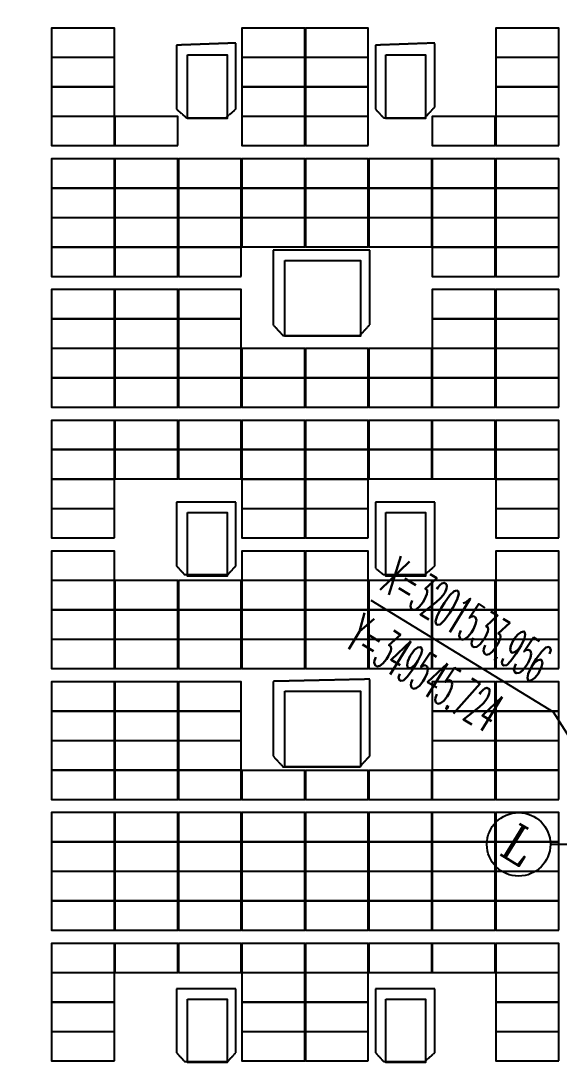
# Model space of a CAD drawing. Header units: metres. Extents: x -330863 to 383137, y -246038 to 314990.
# Drawn here: x 41006 to 61354, y -101843 to -62214 of the extents above; entities that cross this region are included whole.
import ezdxf
from ezdxf.enums import TextEntityAlignment as Align

# ---------------------------------------------------------------- set-up
doc = ezdxf.new("R2010")
doc.units = ezdxf.units.M
doc.linetypes.add('DASHED', pattern=[1.524, 1.27, -0.254])
doc.linetypes.add('HIDDEN', pattern=[0.375, 0.25, -0.125])
for name, color, linetype in [('AXIS', 7, 'Continuous'), ('AXIS_TEXT', 7, 'Continuous'), ('DIM_COOR', 7, 'Continuous'), ('PUB_TEXT', 7, 'Continuous'), ('组件', 7, 'ByLayer'), ('阴影', 8, 'DASHED'), ('障碍物', 7, 'ByLayer')]:
    doc.layers.add(name, color=color, linetype=linetype)
doc.layers.add('X消防车道', color=6, linetype='HIDDEN', lineweight=18)
doc.styles.add('_TCH_AXIS', font='complex.shx', dxfattribs={"bigfont": 'gbcbig.shx'})
doc.styles.add('_TCH_DIM', font='SIMPLEX.shx', dxfattribs={"width": 0.6, "bigfont": 'GBCBIG.shx'})

# ---------------------------------------------------------------- blocks, each defined once
blk = doc.blocks.new('*U314')
at = {"layer": '障碍物', "color": 1}
blk.add_polyline3d([(47299.99981537461, -63501.2499332428, 10), (48799.99955244362, -63501.2499332428, 10), (48799.99955244362, -65901.25004291534, 10), (47299.99981537461, -65901.25004291534, 10)], close=True, dxfattribs=at)
at = {"flags": 1}
for tag in ['shape', 'height']:
    blk.add_attdef(tag, (0, 0), '', height=2.5, dxfattribs=at)
blk = doc.blocks.new('*U315')
at = {"layer": '障碍物', "color": 1}
blk.add_polyline3d([(54799.99981552361, -63501.25146865845, 10), (56299.99955244362, -63501.25146865845, 10), (56299.99955244362, -65901.25157773495, 10), (54799.99981552361, -65901.25157773495, 10)], close=True, dxfattribs=at)
at = {"flags": 1}
for tag in ['shape', 'height']:
    blk.add_attdef(tag, (0, 0), '', height=2.5, dxfattribs=at)
blk = doc.blocks.new('*U318')
at = {"layer": '障碍物', "color": 1}
blk.add_polyline3d([(47299.98480625449, -80801.24993383884, 10), (48799.98454324901, -80801.24993383884, 10), (48799.98454324901, -83201.25004231928, 10), (47299.98480625449, -83201.25004231928, 10)], close=True, dxfattribs=at)
at = {"flags": 1}
for tag in ['shape', 'height']:
    blk.add_attdef(tag, (0, 0), '', height=2.5, dxfattribs=at)
blk = doc.blocks.new('*U319')
at = {"layer": '障碍物', "color": 1}
blk.add_polyline3d([(54799.98480618, -80801.25146567823, 10), (56299.9845431745, -80801.25146567823, 10), (56299.9845431745, -83201.2515771389, 10), (54799.98480618, -83201.2515771389, 10)], close=True, dxfattribs=at)
at = {"flags": 1}
for tag in ['shape', 'height']:
    blk.add_attdef(tag, (0, 0), '', height=2.5, dxfattribs=at)
blk = doc.blocks.new('*U322')
at = {"layer": '障碍物', "color": 1}
blk.add_polyline3d([(47299.98278908431, -99201.2499332428, 10), (48799.98252607882, -99201.2499332428, 10), (48799.98252607882, -101601.2500423193, 10), (47299.98278908431, -101601.2500423193, 10)], close=True, dxfattribs=at)
at = {"flags": 1}
for tag in ['shape', 'height']:
    blk.add_attdef(tag, (0, 0), '', height=2.5, dxfattribs=at)
blk = doc.blocks.new('*U323')
at = {"layer": '障碍物', "color": 1}
blk.add_polyline3d([(54799.98278908431, -99201.25146746635, 10), (56299.98252592981, -99201.25146746635, 10), (56299.98252592981, -101601.2515777349, 10), (54799.98278908431, -101601.2515777349, 10)], close=True, dxfattribs=at)
at = {"flags": 1}
for tag in ['shape', 'height']:
    blk.add_attdef(tag, (0, 0), '', height=2.5, dxfattribs=at)
blk = doc.blocks.new('*U332')
at = {"layer": '障碍物', "color": 1}
blk.add_polyline3d([(50989.86887425184, -71270.9975451231, 10), (53850.37708550692, -71270.9975451231, 10), (53850.37708550692, -74131.50575637817, 10), (50989.86887425184, -74131.50575637817, 10)], close=True, dxfattribs=at)
at = {"flags": 1}
for tag in ['shape', 'height']:
    blk.add_attdef(tag, (0, 0), '', height=2.5, dxfattribs=at)
blk = doc.blocks.new('*U334')
at = {"layer": '障碍物', "color": 1}
blk.add_polyline3d([(50989.86887425184, -87560.99601447582, 10), (53850.37708550692, -87560.99601447582, 10), (53850.37708550692, -90421.5042245388, 10), (50989.86887425184, -90421.5042245388, 10)], close=True, dxfattribs=at)
at = {"flags": 1}
for tag in ['shape', 'height']:
    blk.add_attdef(tag, (0, 0), '', height=2.5, dxfattribs=at)
blk = doc.blocks.new('*U19')
at = {"layer": '组件', "color": 0}
blk.add_polyline3d([(0, 0, 0), (6.7e-15, 109.6, 0), (-238.1009774266284, 109.6, 11.9366891759911), (-238.1009774266284, 1.46e-14, 11.9366891759911)], close=True, dxfattribs=at)
at = {"flags": 1}
for tag in ['voco', 'vmpo', 'mounting-hole-spacing1', 'mounting-hole-spacing2', 'module-material', 'theme', 'silicon-material', 'userid', 'company-name', 'note', 'name', 'panel-width', 'panel-height', 'panel-length', 'pmax', 'id', 'impo', 'isco']:
    blk.add_attdef(tag, (0, 0), '', height=2.5, dxfattribs=at)

msp = doc.modelspace()

# ---------------------------------------------------------------- hatches: boundary and pattern name
at = {"layer": 'X消防车道'}
h = msp.add_hatch(dxfattribs=at)
h.set_pattern_fill('DOTS', color=8, scale=1000, angle=-31.48783798076735)
h.set_pattern_definition([(328.5121620192327, (-1970228605.701966, -2547630934.377606), (1506.050284478311, 939.1527315207007), [0, -1587.499999999999])])
h.paths.add_polyline_path([(-93210.31932864338, -143669.9816289544, 0.388696347810305), (-80260.50890044775, -155528.7499007024), (-29868.25021682074, -155528.749902565, 0.0729934230257984), (-27282.11924788542, -155149.1864708438), (-24812.54212517292, -154408.3133338205, -0.0729934230209538), (-22226.41115623759, -154028.7499007024), (83399.93261551949, -154028.749902565, -0.414215405250258), (92399.99996935017, -163028.7391755916), (92400.01187910326, -173021.7107695714), (96400.0120633305, -173176.2576506659), (96399.99996935017, -163028.7344095483, 0.4142203272388091), (83399.6842201473, -150028.7499058246), (-22813.48650954664, -150028.749903962, 0.0729934230411844), (-25399.61747935508, -150408.3133356832), (-27869.19458594406, -151149.1864689812, -0.0729934230362219), (-30455.32555586891, -151528.7499007024), (-80260.50890015671, -151528.7499007024, -0.3886976849728412), (-89225.76594498008, -143318.7917464599), (-114666.7633144511, 145381.2082974985, -0.4401982675162612), (-105701.5062695695, 155171.2501437217), (85999.68118983321, 155171.2501404621, -0.414210992521494), (94999.68118930935, 146171.3291063718, -0.1414481113697162), (96999.68118965859, 153099.4533711858, 0.2576703992202549), (85999.5199388382, 159171.2501390651), (-105701.6028190823, 159171.2501441874, 0.4401960510058327), (-118651.3220010651, 145030.0785886869)])

# ---------------------------------------------------------------- linework, layer by layer
at = {"layer": 'AXIS'}
msp.add_line((64300.00147957121, -93348.74986886978, 10100), (61025.19344282569, -93348.74986886978, 10100), dxfattribs=at)
msp.add_circle((59825.19344252301, -93348.74986886978, 10100), 1199.999999999988, dxfattribs=at)
at = {"layer": 'DIM_COOR'}
for p, q in [((61144.73318786127, -88349.80002308264, 10100), (54250.24091231404, -84126.86250621453, 10100)), ((64300.00147957121, -93348.74986886978, 10100), (61144.73318786127, -88349.80002308264, 10100))]:
    msp.add_line(p, q, dxfattribs=at)
at = {"layer": '阴影', "linetype": 'DASHED'}
for points in [[(49126.826171875, -65551.58203124999, 9693.067626953123), (49126.8212890625, -63049.287109375, 9693.06579589844), (46891.8505859375, -63130.0048828125, 9805.300292968752), (46891.85546875, -65551.5673828125, 9805.302124023438), (47264.35058593749, -65874.45312499999, 9786.5966796875), (48754.326171875, -65874.45800781249, 9711.773071289064), (49126.826171875, -65551.58203124999, 9693.067626953123)], [(56651.23046875, -65470.9130859375, 9315.210571289062), (56651.220703125, -63049.3408203125, 9315.208740234377), (54416.25, -63130.0390625, 9427.443847656252), (54416.2548828125, -65551.6162109375, 9427.445068359377), (54714.2529296875, -65874.482421875, 9412.481079101564), (56278.7353515625, -65874.4921875, 9333.916625976562), (56651.23046875, -65470.9130859375, 9315.210571289062)], [(54192.7685546875, -73704.23828125, 9438.674316406252), (54192.7685546875, -70879.0625, 9438.672485351562), (50542.314453125, -70879.0478515625, 9621.989135742188), (50542.3193359375, -73704.208984375, 9621.990966796877), (50914.814453125, -74107.8125, 9603.285522460938), (53820.27343749999, -74107.8173828125, 9457.38037109375), (54192.7685546875, -73704.23828125, 9438.674316406252)], [(49126.84570312499, -82825.44921875, 9693.079223632814), (49126.84570312499, -80403.87695312499, 9693.077392578125), (46891.875, -80403.86230468749, 9805.312500000002), (46891.875, -82825.439453125, 9805.313720703123), (47189.873046875, -83148.310546875, 9790.349731445314), (48828.85742187499, -83148.33007812501, 9708.04382324219), (49126.84570312499, -82825.44921875, 9693.079223632814)], [(56651.25488281249, -82825.498046875, 9315.222778320312), (56651.25, -80403.92578125, 9315.220947265623), (54416.27929687499, -80403.9208984375, 9427.455444335938), (54416.28417968749, -82906.21093749999, 9427.457275390621), (54714.2822265625, -83148.369140625, 9412.492675781248), (56278.759765625, -83148.37890625, 9333.928833007814), (56651.25488281249, -82825.498046875, 9315.222778320312)], [(54192.79296875, -90009.48242187499, 9438.685913085938), (54192.79296875, -87103.59375000001, 9438.683471679688), (50542.33886718749, -87184.287109375, 9622.000122070312), (50542.34375, -90009.462890625, 9622.002563476562), (50914.8388671875, -90413.046875, 9603.296508789064), (53820.2978515625, -90413.06640625, 9457.391967773438), (54192.79296875, -90009.48242187499, 9438.685913085938)], [(49126.8798828125, -101229.384765625, 9693.092041015623), (49126.8701171875, -98807.822265625, 9693.09020996094), (46891.8994140625, -98807.80273437499, 9805.324707031252), (46891.904296875, -101229.384765625, 9805.326538085938), (47189.9072265625, -101552.255859375, 9790.361938476564), (48828.8818359375, -101552.255859375, 9708.056640625002), (49126.8798828125, -101229.384765625, 9693.092041015623)], [(56651.279296875, -101229.43359375, 9315.235595703123), (56651.279296875, -98807.86132812501, 9315.233764648438), (54416.30859375, -98807.8515625, 9427.46826171875), (54416.30859375, -101229.423828125, 9427.470092773438), (54714.30664062499, -101552.294921875, 9412.505493164062), (56278.7841796875, -101552.3046875, 9333.941040039062), (56651.279296875, -101229.43359375, 9315.235595703123)]]:
    msp.add_polyline3d(points, close=True, dxfattribs=at)
at = {"layer": '障碍物', "color": 4, "elevation": 10300}
for points in [[(47299.99981535598, -63501.24993391335), (48799.99955243198, -63501.24993391335), (48799.99955243198, -65901.25004278496), (47299.99981535598, -65901.25004278496)], [(54799.99981553061, -63501.25146873295), (56299.99955243198, -63501.25146873295), (56299.99955243198, -65901.25157760456), (54799.99981553061, -65901.25157760456)], [(47299.98480621958, -80801.24993372709), (48799.98454323737, -80801.24993372709), (48799.98454323737, -83201.2500425987), (47299.98480621958, -83201.2500425987)], [(54799.98480616137, -80801.2514657527), (56299.98454317916, -80801.2514657527), (56299.98454317916, -83201.25157741828), (54799.98480616137, -83201.25157741828)], [(47299.98278903309, -99201.24993363395), (48799.98252605088, -99201.24993363395), (48799.98252605088, -101601.2500425055), (47299.98278903309, -101601.2500425055)], [(54799.98278903309, -99201.25146752223), (56299.98252593447, -99201.25146752223), (56299.98252593447, -101601.2515777908), (54799.98278903309, -101601.2515777908)]]:
    msp.add_lwpolyline(points, close=True, dxfattribs=at)
at = {"layer": '障碍物', "elevation": 10300}
for points in [[(50989.8688742565, -71270.99754551426), (53850.37708544638, -71270.99754551426), (53850.37708544638, -74131.5057564713), (50989.8688742565, -74131.5057564713)], [(50989.8688742565, -87560.9960144572), (53850.37708544638, -87560.9960144572), (53850.37708544638, -90421.50422448292), (50989.8688742565, -90421.50422448292)]]:
    msp.add_lwpolyline(points, close=True, dxfattribs=at)

# ---------------------------------------------------------------- block references
at = {"layer": '组件', "color": 5, "xscale": 10, "yscale": 10, "zscale": 10}
for p in [(44537.01644615997, -63579.29999999788, 10022.76755768668), (51739.97027627999, -63579.29999999788, 9661.108634856731), (54140.95488632, -63579.29999999788, 9540.55566058008), (61343.90871644002, -63579.29999999788, 9178.896737750136), (44537.01644615997, -64695.29999999786, 10022.76755768668), (51739.97027627999, -64695.29999999786, 9661.108634856731), (54140.95488632, -64695.29999999786, 9540.55566058008), (61343.90871644002, -64695.29999999786, 9178.896737750136), (44537.01644615997, -65811.29999999792, 10022.76755768668), (51739.97027627999, -65811.29999999792, 9661.108634856731), (54140.95488632, -65811.29999999792, 9540.55566058008), (61343.90871644002, -65811.29999999792, 9178.896737750136), (44537.01644615997, -66927.29999999791, 10022.76755768668), (46938.00105619998, -66927.29999999791, 9902.214583410028), (51739.97027627999, -66927.29999999791, 9661.108634856731), (54140.95488632, -66927.29999999791, 9540.55566058008), (58942.92410640002, -66927.29999999791, 9299.449712026782), (61343.90871644002, -66927.29999999791, 9178.896737750136), (44537.01644615997, -68523.29999999773, 10022.77134321226), (46938.00105619998, -68523.29999999773, 9902.218368935608), (49338.98566623998, -68523.29999999773, 9781.66539465896), (51739.97027627999, -68523.29999999773, 9661.11242038231), (54140.95488632, -68523.29999999773, 9540.559446105659), (56541.93949636, -68523.29999999773, 9420.006471829012), (58942.92410640002, -68523.29999999773, 9299.453497552364), (61343.90871644002, -68523.29999999773, 9178.900523275715), (44537.01644615997, -69639.29999999773, 10022.77134321226), (46938.00105619998, -69639.29999999773, 9902.218368935608), (49338.98566623998, -69639.29999999773, 9781.66539465896), (51739.97027627999, -69639.29999999773, 9661.11242038231), (54140.95488632, -69639.29999999773, 9540.559446105659), (56541.93949636, -69639.29999999773, 9420.006471829012), (58942.92410640002, -69639.29999999773, 9299.453497552364), (61343.90871644002, -69639.29999999773, 9178.900523275715), (44537.01644615997, -70755.29999999779, 10022.77134321226), (46938.00105619998, -70755.29999999779, 9902.218368935608), (49338.98566623998, -70755.29999999779, 9781.66539465896), (51739.97027627999, -70755.29999999779, 9661.11242038231), (54140.95488632, -70755.29999999779, 9540.559446105659), (56541.93949636, -70755.29999999779, 9420.006471829012), (58942.92410640002, -70755.29999999779, 9299.453497552364), (61343.90871644002, -70755.29999999779, 9178.900523275715), (44537.01644615997, -71871.29999999776, 10022.77134321226), (46938.00105619998, -71871.29999999776, 9902.218368935608), (49338.98566623998, -71871.29999999776, 9781.66539465896), (58942.92410640002, -71871.29999999776, 9299.453497552364), (61343.90871644002, -71871.29999999776, 9178.900523275715), (44537.01644615997, -73467.2999999976, 10022.77512873783), (46938.00105619998, -73467.2999999976, 9902.222154461188), (49338.98566623998, -73467.2999999976, 9781.66918018454), (58942.92410640002, -73467.2999999976, 9299.457283077943), (61343.90871644002, -73467.2999999976, 9178.904308801299), (44537.01644615997, -74583.2999999976, 10022.77512873783), (46938.00105619998, -74583.2999999976, 9902.222154461188), (49338.98566623998, -74583.2999999976, 9781.66918018454), (58942.92410640002, -74583.2999999976, 9299.457283077943), (61343.90871644002, -74583.2999999976, 9178.904308801299), (44537.01644615997, -75699.29999999757, 10022.77512873783), (46938.00105619998, -75699.29999999757, 9902.222154461188), (49338.98566623998, -75699.29999999757, 9781.66918018454), (51739.97027627999, -75699.29999999757, 9661.11620590789), (54140.95488632, -75699.29999999757, 9540.563231631244), (56541.93949636, -75699.29999999757, 9420.010257354594), (58942.92410640002, -75699.29999999757, 9299.457283077943), (61343.90871644002, -75699.29999999757, 9178.904308801299), (44537.01644615997, -76815.29999999757, 10022.77512873783), (46938.00105619998, -76815.29999999757, 9902.222154461188), (49338.98566623998, -76815.29999999757, 9781.66918018454), (51739.97027627999, -76815.29999999757, 9661.11620590789), (54140.95488632, -76815.29999999757, 9540.563231631244), (56541.93949636, -76815.29999999757, 9420.010257354594), (58942.92410640002, -76815.29999999757, 9299.457283077943), (61343.90871644002, -76815.29999999757, 9178.904308801299), (44537.01644615997, -78411.29999999749, 10022.77891426342), (46938.00105619998, -78411.29999999749, 9902.22593998677), (49338.98566623998, -78411.29999999749, 9781.672965710122), (51739.97027627999, -78411.29999999749, 9661.119991433476), (54140.95488632, -78411.29999999749, 9540.567017156822), (56541.93949636, -78411.29999999749, 9420.014042880177), (58942.92410640002, -78411.29999999749, 9299.461068603527), (61343.90871644002, -78411.29999999749, 9178.908094326876), (44537.01644615997, -79527.29999999747, 10022.77891426342), (46938.00105619998, -79527.29999999747, 9902.22593998677), (49338.98566623998, -79527.29999999747, 9781.672965710122), (51739.97027627999, -79527.29999999747, 9661.119991433476), (54140.95488632, -79527.29999999747, 9540.567017156822), (56541.93949636, -79527.29999999747, 9420.014042880177), (58942.92410640002, -79527.29999999747, 9299.461068603527), (61343.90871644002, -79527.29999999747, 9178.908094326876), (44537.01644615997, -80643.29999999746, 10022.77891426342), (51739.97027627999, -80643.29999999746, 9661.119991433476), (54140.95488632, -80643.29999999746, 9540.567017156822), (61343.90871644002, -80643.29999999746, 9178.908094326876), (44537.01644615997, -81759.29999999746, 10022.77891426342), (51739.97027627999, -81759.29999999746, 9661.119991433476), (54140.95488632, -81759.29999999746, 9540.567017156822), (61343.90871644002, -81759.29999999746, 9178.908094326876), (44537.01644615997, -83355.29999999728, 10022.782699789), (51739.97027627999, -83355.29999999728, 9661.123776959052), (54140.95488632, -83355.29999999728, 9540.570802682401), (61343.90871644002, -83355.29999999728, 9178.91187985246), (44537.01644615997, -84471.29999999727, 10022.782699789), (46938.00105619998, -84471.29999999727, 9902.22972551235), (49338.98566623998, -84471.29999999727, 9781.676751235702), (51739.97027627999, -84471.29999999727, 9661.123776959052), (54140.95488632, -84471.29999999727, 9540.570802682401), (56541.93949636, -84471.29999999727, 9420.017828405755), (58942.92410640002, -84471.29999999727, 9299.46485412911), (61343.90871644002, -84471.29999999727, 9178.91187985246), (44537.01644615997, -85587.29999999733, 10022.782699789), (46938.00105619998, -85587.29999999733, 9902.22972551235), (49338.98566623998, -85587.29999999733, 9781.676751235702), (51739.97027627999, -85587.29999999733, 9661.123776959052), (54140.95488632, -85587.29999999733, 9540.570802682401), (56541.93949636, -85587.29999999733, 9420.017828405755), (58942.92410640002, -85587.29999999733, 9299.46485412911), (61343.90871644002, -85587.29999999733, 9178.91187985246), (44537.01644615997, -86703.29999999731, 10022.782699789), (46938.00105619998, -86703.29999999731, 9902.22972551235), (49338.98566623998, -86703.29999999731, 9781.676751235702), (51739.97027627999, -86703.29999999731, 9661.123776959052), (54140.95488632, -86703.29999999731, 9540.570802682401), (56541.93949636, -86703.29999999731, 9420.017828405755), (58942.92410640002, -86703.29999999731, 9299.46485412911), (61343.90871644002, -86703.29999999731, 9178.91187985246), (44537.01644615997, -88299.29999999714, 10022.78648531458), (46938.00105619998, -88299.29999999714, 9902.233511037932), (49338.98566623998, -88299.29999999714, 9781.680536761283), (58942.92410640002, -88299.29999999714, 9299.46863965469), (61343.90871644002, -88299.29999999714, 9178.91566537804), (44537.01644615997, -89415.29999999714, 10022.78648531458), (46938.00105619998, -89415.29999999714, 9902.233511037932), (49338.98566623998, -89415.29999999714, 9781.680536761283), (58942.92410640002, -89415.29999999714, 9299.46863965469), (61343.90871644002, -89415.29999999714, 9178.91566537804), (44537.01644615997, -90531.2999999972, 10022.78648531458), (46938.00105619998, -90531.2999999972, 9902.233511037932), (49338.98566623998, -90531.2999999972, 9781.680536761283), (58942.92410640002, -90531.2999999972, 9299.46863965469), (61343.90871644002, -90531.2999999972, 9178.91566537804), (44537.01644615997, -91647.29999999718, 10022.78648531458), (46938.00105619998, -91647.29999999718, 9902.233511037932), (49338.98566623998, -91647.29999999718, 9781.680536761283), (51739.97027627999, -91647.29999999718, 9661.127562484637), (54140.95488632, -91647.29999999718, 9540.574588207986), (56541.93949636, -91647.29999999718, 9420.021613931336), (58942.92410640002, -91647.29999999718, 9299.46863965469), (61343.90871644002, -91647.29999999718, 9178.91566537804), (44537.01644615997, -93243.29999999703, 10022.79027084016), (46938.00105619998, -93243.29999999703, 9902.237296563511), (49338.98566623998, -93243.29999999703, 9781.684322286865), (51739.97027627999, -93243.29999999703, 9661.131348010216), (54140.95488632, -93243.29999999703, 9540.578373733568), (56541.93949636, -93243.29999999703, 9420.02539945692), (58942.92410640002, -93243.29999999703, 9299.472425180269), (61343.90871644002, -93243.29999999703, 9178.919450903619), (44537.01644615997, -94359.299999997, 10022.79027084016), (46938.00105619998, -94359.299999997, 9902.237296563511), (49338.98566623998, -94359.299999997, 9781.684322286865), (51739.97027627999, -94359.299999997, 9661.131348010216), (54140.95488632, -94359.299999997, 9540.578373733568), (56541.93949636, -94359.299999997, 9420.02539945692), (58942.92410640002, -94359.299999997, 9299.472425180269), (61343.90871644002, -94359.299999997, 9178.919450903619), (44537.01644615997, -95475.299999997, 10022.79027084016), (46938.00105619998, -95475.299999997, 9902.237296563511), (49338.98566623998, -95475.299999997, 9781.684322286865), (51739.97027627999, -95475.299999997, 9661.131348010216), (54140.95488632, -95475.299999997, 9540.578373733568), (56541.93949636, -95475.299999997, 9420.02539945692), (58942.92410640002, -95475.299999997, 9299.472425180269), (61343.90871644002, -95475.299999997, 9178.919450903619), (44537.01644615997, -96591.29999999698, 10022.79027084016), (46938.00105619998, -96591.29999999698, 9902.237296563511), (49338.98566623998, -96591.29999999698, 9781.684322286865), (51739.97027627999, -96591.29999999698, 9661.131348010216), (54140.95488632, -96591.29999999698, 9540.578373733568), (56541.93949636, -96591.29999999698, 9420.02539945692), (58942.92410640002, -96591.29999999698, 9299.472425180269), (61343.90871644002, -96591.29999999698, 9178.919450903619), (44537.01644615997, -98187.29999999687, 10022.79405636574), (46938.00105619998, -98187.29999999687, 9902.241082089093), (49338.98566623998, -98187.29999999687, 9781.688107812444), (51739.97027627999, -98187.29999999687, 9661.135133535798), (54140.95488632, -98187.29999999687, 9540.582159259147), (56541.93949636, -98187.29999999687, 9420.0291849825), (58942.92410640002, -98187.29999999687, 9299.47621070585), (61343.90871644002, -98187.29999999687, 9178.9232364292), (44537.01644615997, -99303.29999999687, 10022.79405636574), (51739.97027627999, -99303.29999999687, 9661.135133535798), (54140.95488632, -99303.29999999687, 9540.582159259147), (61343.90871644002, -99303.29999999687, 9178.9232364292), (44537.01644615997, -100419.2999999968, 10022.79405636574), (51739.97027627999, -100419.2999999968, 9661.135133535798), (54140.95488632, -100419.2999999968, 9540.582159259147), (61343.90871644002, -100419.2999999968, 9178.9232364292), (44537.01644615997, -101535.2999999968, 10022.79405636574), (51739.97027627999, -101535.2999999968, 9661.135133535798), (54140.95488632, -101535.2999999968, 9540.582159259147), (61343.90871644002, -101535.2999999968, 9178.9232364292)]:
    msp.add_blockref('*U19', p, dxfattribs=at)
at = {"layer": '障碍物'}
for name in ['*U314', '*U315', '*U332', '*U318', '*U319', '*U334', '*U322', '*U323']:
    msp.add_blockref(name, (0, 0), dxfattribs=at)

# ---------------------------------------------------------------- texts
at = {"layer": 'AXIS_TEXT', "style": '_TCH_AXIS'}
msp.add_text('L', height=1367.072231627314, rotation=328.5121620165599, dxfattribs=at).set_placement((59051.82327731978, -93676.61964131519, 10100), (59884.51776822563, -94186.65238406509, 10100), align=Align.FIT)
at = {"layer": 'PUB_TEXT', "style": '_TCH_DIM', "width": 0.4235294117647059}
for s, p in [('X=3201533.956', (54524.45763413794, -83679.16820367797, 10100)), ('Y=349545.724', (53199.07681213459, -85843.02400408313, 10100))]:
    msp.add_text(s, height=1487.5, rotation=328.5121620112481, dxfattribs=at).set_placement(p)

doc.saveas('drawing.dxf')
